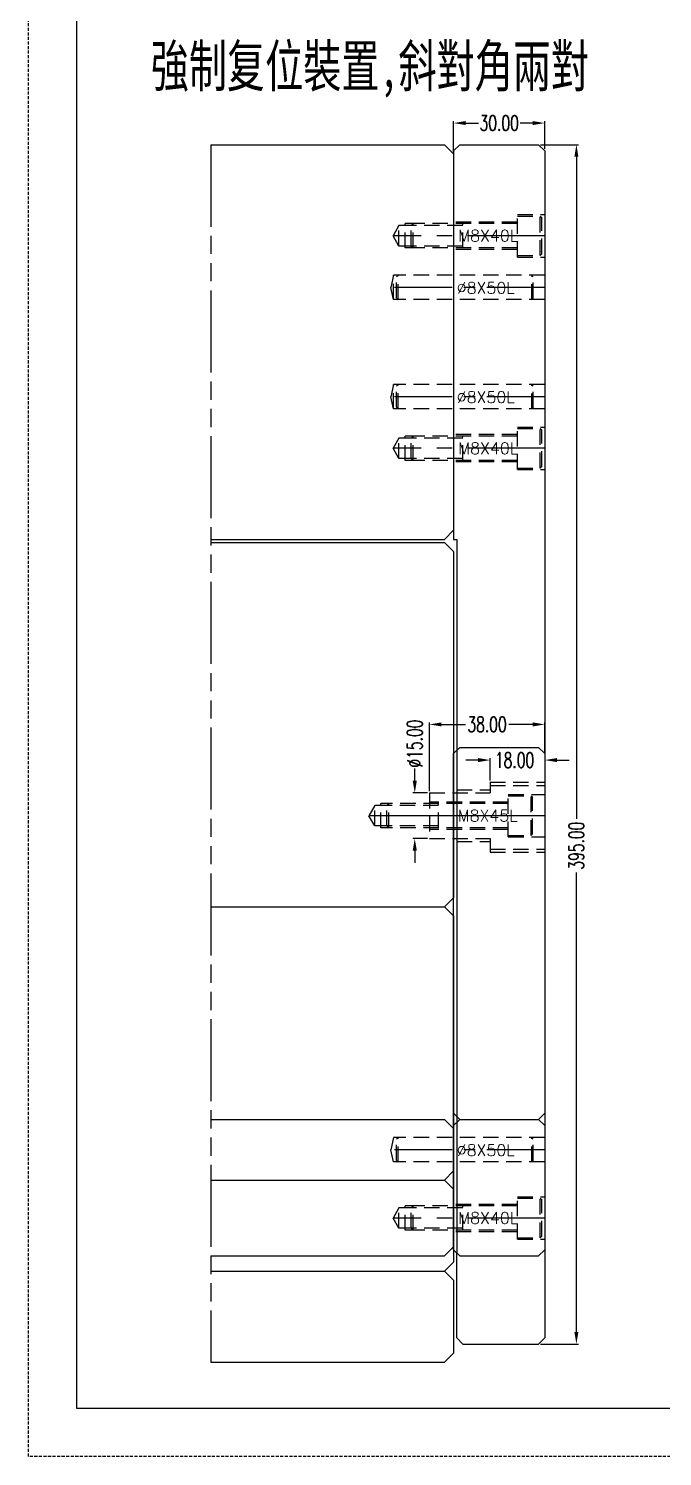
# Model space of a CAD drawing. Header units: inches. Extents: x 143011 to 144494, y -46023 to -44974.
# Drawn here: x 143011 to 143219.7, y -46022.8 to -45552.6 of the extents above; entities that cross this region are included whole.
import ezdxf

# ---------------------------------------------------------------- set-up
doc = ezdxf.new("R2010")
doc.units = ezdxf.units.IN
doc.header["$LTSCALE"] = 2
doc.header["$MEASUREMENT"] = 0
doc.header["$PDMODE"] = 3
doc.header["$PDSIZE"] = 0.3125
for name, pattern in [('CENTER', [50.8, 31.75, -6.35, 6.35, -6.35]), ('DASHED', [0.75, 0.5, -0.25]), ('HIDDEN', [9.525, 6.35, -3.175]), ('PHANTOM', [0.8, 0.45, -0.05, 0.1, -0.05, 0.1, -0.05])]:
    doc.linetypes.add(name, pattern=pattern)
doc.layers.get('0').update_dxf_attribs({"linetype": 'CONTINUOUS'})
doc.layers.get('Defpoints').update_dxf_attribs({"linetype": 'CONTINUOUS'})
for name, color, linetype in [('A', 7, 'CONTINUOUS'), ('PIN', 4, 'CONTINUOUS'), ('SCREW', 52, 'HIDDEN'), ('SLIDE', 6, 'CONTINUOUS'), ('文字', 1, 'CONTINUOUS')]:
    doc.layers.add(name, color=color, linetype=linetype)
doc.layers.add('dim', color=3, linetype='CONTINUOUS', lineweight=15)
doc.styles.get("Standard").update_dxf_attribs({"font": 'txt.shx', "width": 0.67})
doc.styles.add('txt', font='txt.shx', dxfattribs={"width": 0.75, "height": 3.2})
doc.dimstyles.new('2.00', dxfattribs={"dimtxt": 5, "dimasz": 4, "dimexe": 0.666, "dimexo": 0.626, "dimgap": 1, "dimtad": 0, "dimzin": 0, "dimdsep": 46, "dimtxsty": 'Standard', "dimcen": 0.09, "dimclrd": 3, "dimclre": 3, "dimclrt": 7, "dimazin": 0, "dimtfac": 1, "dimtofl": 0, "dimtmove": 0, "dimatfit": 0, "dimfxl": 0, "dimtolj": 1, "dimtzin": 0, "dimarcsym": 0})

# ---------------------------------------------------------------- blocks, each defined once
blk = doc.blocks.new('*D36004')
at = {"layer": 'Defpoints', "color": 0}
for p in [(143178.95, -45590.81), (143191.37, -45590.81), (143178.95, -45985.81)]:
    blk.add_point(p, dxfattribs=at)
at = {"layer": 'dim', "color": 3, "linetype": 'ByBlock', "lineweight": -2}
for p, q in [((143179.58, -45590.81), (143192.04, -45590.81)), ((143191.37, -45594.81), (143191.37, -45812.87)), ((143191.37, -45981.81), (143191.37, -45830.5)), ((143179.58, -45985.81), (143192.04, -45985.81))]:
    blk.add_line(p, q, dxfattribs=at)
at = {"layer": 'dim', "color": 3, "linetype": 'ByBlock'}
for points in [[(143192.04, -45594.81), (143190.71, -45594.81), (143191.37, -45590.81)], [(143190.71, -45981.81), (143192.04, -45981.81), (143191.37, -45985.81)]]:
    blk.add_solid(points, dxfattribs=at)
at = {"layer": 'dim', "color": 7, "linetype": 'ByBlock', "insert": (143191.37, -45821.68), "char_height": 5, "attachment_point": 5, "rotation": 90}
blk.add_mtext('\\A1;395.00', dxfattribs=at)
blk = doc.blocks.new('*D36005')
at = {"layer": 'Defpoints', "color": 0}
for p in [(143142.95, -45804.31), (143138.15, -45819.31), (143142.95, -45819.31)]:
    blk.add_point(p, dxfattribs=at)
at = {"layer": 'dim', "color": 3, "linetype": 'ByBlock', "lineweight": -2}
for p, q in [((143138.15, -45800.31), (143138.15, -45796.31)), ((143142.32, -45804.31), (143137.48, -45804.31)), ((143142.32, -45819.31), (143137.48, -45819.31)), ((143138.15, -45823.31), (143138.15, -45827.31))]:
    blk.add_line(p, q, dxfattribs=at)
at = {"layer": 'dim', "color": 3, "linetype": 'ByBlock'}
for points in [[(143137.48, -45800.31), (143138.82, -45800.31), (143138.15, -45804.31)], [(143138.82, -45823.31), (143137.48, -45823.31), (143138.15, -45819.31)]]:
    blk.add_solid(points, dxfattribs=at)
at = {"layer": 'dim', "color": 7, "linetype": 'ByBlock', "insert": (143138.15, -45788.05), "char_height": 5, "attachment_point": 5, "rotation": 90}
blk.add_mtext('{\\Ftxt.shx;%%C15.00}', dxfattribs=at)
blk = doc.blocks.new('*D36006')
at = {"layer": 'Defpoints', "color": 0}
for p in [(143180.95, -45788.33), (143180.95, -45793.49), (143162.95, -45800.81)]:
    blk.add_point(p, dxfattribs=at)
at = {"layer": 'dim', "color": 3, "linetype": 'ByBlock', "lineweight": -2}
for p, q in [((143180.95, -45788.95), (143180.95, -45794.16)), ((143158.95, -45793.49), (143154.95, -45793.49)), ((143162.95, -45800.19), (143162.95, -45792.82)), ((143184.95, -45793.49), (143188.95, -45793.49))]:
    blk.add_line(p, q, dxfattribs=at)
at = {"layer": 'dim', "color": 3, "linetype": 'ByBlock'}
for points in [[(143158.95, -45794.16), (143158.95, -45792.82), (143162.95, -45793.49)], [(143184.95, -45792.82), (143184.95, -45794.16), (143180.95, -45793.49)]]:
    blk.add_solid(points, dxfattribs=at)
at = {"layer": 'dim', "color": 7, "linetype": 'ByBlock', "insert": (143171.01, -45793.49), "char_height": 5, "attachment_point": 5}
blk.add_mtext('\\A1;18.00', dxfattribs=at)
blk = doc.blocks.new('*D36007')
at = {"layer": 'Defpoints', "color": 0}
for p in [(143180.95, -45781.74), (143180.95, -45791.68), (143142.95, -45804.31)]:
    blk.add_point(p, dxfattribs=at)
at = {"layer": 'dim', "color": 3, "linetype": 'ByBlock', "lineweight": -2}
for p, q in [((143142.95, -45803.69), (143142.95, -45781.08)), ((143146.95, -45781.74), (143154.81, -45781.74)), ((143176.95, -45781.74), (143169.09, -45781.74)), ((143180.95, -45791.05), (143180.95, -45781.08))]:
    blk.add_line(p, q, dxfattribs=at)
at = {"layer": 'dim', "color": 3, "linetype": 'ByBlock'}
for points in [[(143146.95, -45781.08), (143146.95, -45782.41), (143142.95, -45781.74)], [(143176.95, -45782.41), (143176.95, -45781.08), (143180.95, -45781.74)]]:
    blk.add_solid(points, dxfattribs=at)
at = {"layer": 'dim', "color": 7, "linetype": 'ByBlock', "insert": (143161.95, -45781.74), "char_height": 5, "attachment_point": 5}
blk.add_mtext('\\A1;38.00', dxfattribs=at)
blk = doc.blocks.new('*D36008')
at = {"layer": 'Defpoints', "color": 0}
for p in [(143180.95, -45583.69), (143150.95, -45593.81), (143180.95, -45592.81)]:
    blk.add_point(p, dxfattribs=at)
at = {"layer": 'dim', "color": 3, "linetype": 'ByBlock', "lineweight": -2}
for p, q in [((143150.95, -45593.19), (143150.95, -45583.03)), ((143154.95, -45583.69), (143159.09, -45583.69)), ((143176.95, -45583.69), (143172.81, -45583.69)), ((143180.95, -45592.19), (143180.95, -45583.03))]:
    blk.add_line(p, q, dxfattribs=at)
at = {"layer": 'dim', "color": 3, "linetype": 'ByBlock'}
for points in [[(143154.95, -45583.03), (143154.95, -45584.36), (143150.95, -45583.69)], [(143176.95, -45584.36), (143176.95, -45583.03), (143180.95, -45583.69)]]:
    blk.add_solid(points, dxfattribs=at)
at = {"layer": 'dim', "color": 7, "linetype": 'ByBlock', "insert": (143165.95, -45583.69), "char_height": 5, "attachment_point": 5}
blk.add_mtext('\\A1;30.00', dxfattribs=at)

msp = doc.modelspace()

# ---------------------------------------------------------------- linework, layer by layer
at = {"linetype": 'Continuous'}
for p, q in [((143070.95, -45590.812), (143147.95, -45590.812)), ((143150.95, -45593.812), (143147.95, -45590.812)), ((143150.95, -45593.812), (143150.95, -45717.812)), ((143150.95, -45717.812), (143147.95, -45720.812)), ((143070.95, -45720.812), (143147.95, -45720.812)), ((143070.95, -45721.812), (143147.95, -45721.812)), ((143150.95, -45724.812), (143147.95, -45721.812)), ((143150.95, -45724.812), (143150.95, -45838.812)), ((143150.95, -45838.812), (143147.95, -45841.812)), ((143070.95, -45841.812), (143147.95, -45841.812)), ((143150.95, -45844.812), (143147.95, -45841.812)), ((143150.95, -45844.812), (143150.95, -45958.812)), ((143070.95, -45911.812), (143147.95, -45911.812)), ((143147.95, -45911.812), (143150.95, -45914.812)), ((143150.95, -45914.812), (143150.95, -45928.812)), ((143150.95, -45928.812), (143147.95, -45931.812)), ((143070.95, -45931.812), (143147.95, -45931.812)), ((143147.95, -45931.812), (143150.95, -45934.812)), ((143150.95, -45934.812), (143150.95, -45953.812)), ((143150.95, -45953.812), (143147.95, -45956.812)), ((143070.95, -45956.812), (143147.95, -45956.812)), ((143150.95, -45958.812), (143147.95, -45961.812)), ((143070.95, -45961.812), (143147.95, -45961.812)), ((143150.95, -45964.812), (143147.95, -45961.812)), ((143150.95, -45964.812), (143150.95, -45988.812)), ((143070.95, -45991.812), (143147.95, -45991.812)), ((143150.95, -45988.812), (143147.95, -45991.812))]:
    msp.add_line(p, q, dxfattribs=at)
at = {"color": 122, "linetype": 'PHANTOM', "ltscale": 30}
msp.add_line((143070.95, -45590.812), (143070.95, -45991.812), dxfattribs=at)
at = {"color": 30, "linetype": 'HIDDEN', "ltscale": 0.4}
for p, q in [((143151.95, -45803.312), (143162.95, -45803.312)), ((143162.95, -45800.812), (143180.95, -45800.812)), ((143162.95, -45800.812), (143162.95, -45804.312)), ((143162.95, -45801.812), (143180.95, -45801.812)), ((143142.95, -45804.312), (143162.95, -45804.312)), ((143142.95, -45804.312), (143142.95, -45819.312)), ((143142.95, -45819.312), (143162.95, -45819.312)), ((143151.95, -45820.312), (143162.95, -45820.312)), ((143162.95, -45819.312), (143162.95, -45823.812)), ((143162.95, -45822.812), (143180.95, -45822.812)), ((143162.95, -45823.812), (143180.95, -45823.812))]:
    msp.add_line(p, q, dxfattribs=at)
at = {"layer": 'A', "linetype": 'DASHED'}
for p, q in [((143010.961, -46022.831), (143010.961, -44973.601)), ((144494.356, -46022.831), (143010.961, -46022.831))]:
    msp.add_line(p, q, dxfattribs=at)
at = {"layer": 'A'}
for p, q in [((143026.806, -46006.987), (143026.806, -44989.446)), ((144478.511, -46006.987), (143026.806, -46006.987))]:
    msp.add_line(p, q, dxfattribs=at)
at = {"layer": 'PIN', "linetype": 'HIDDEN', "ltscale": 0.4}
for p, q in [((143131.108, -45633.812), (143130.268, -45637.812)), ((143180.95, -45633.812), (143131.108, -45633.812)), ((143131.108, -45641.75), (143131.108, -45633.812)), ((143132.647, -45633.812), (143131.108, -45633.812)), ((143132.147, -45634.312), (143132.647, -45633.812)), ((143132.147, -45641.281), (143132.147, -45634.343)), ((143132.647, -45641.781), (143132.647, -45633.843)), ((143177.15, -45634.312), (143176.65, -45633.812)), ((143176.65, -45641.812), (143176.65, -45633.843)), ((143177.15, -45641.312), (143177.15, -45634.312)), ((143131.108, -45641.812), (143130.268, -45637.812)), ((143180.95, -45641.812), (143131.108, -45641.812)), ((143132.647, -45641.812), (143131.108, -45641.812)), ((143132.147, -45641.312), (143132.647, -45641.812)), ((143177.15, -45641.312), (143176.65, -45641.812)), ((143131.108, -45669.812), (143130.268, -45673.812)), ((143180.95, -45669.812), (143131.108, -45669.812)), ((143131.108, -45677.75), (143131.108, -45669.812)), ((143132.647, -45669.812), (143131.108, -45669.812)), ((143132.147, -45670.312), (143132.647, -45669.812)), ((143132.147, -45677.281), (143132.147, -45670.343)), ((143132.647, -45677.781), (143132.647, -45669.843)), ((143177.15, -45670.312), (143176.65, -45669.812)), ((143176.65, -45677.812), (143176.65, -45669.843)), ((143177.15, -45677.312), (143177.15, -45670.312)), ((143131.108, -45677.812), (143130.268, -45673.812)), ((143180.95, -45677.812), (143131.108, -45677.812)), ((143132.647, -45677.812), (143131.108, -45677.812)), ((143132.147, -45677.312), (143132.647, -45677.812)), ((143177.15, -45677.312), (143176.65, -45677.812)), ((143131.108, -45917.812), (143130.268, -45921.812)), ((143180.95, -45917.812), (143131.108, -45917.812)), ((143132.647, -45917.812), (143131.108, -45917.812)), ((143132.147, -45918.312), (143132.647, -45917.812)), ((143132.147, -45925.312), (143132.147, -45918.312)), ((143132.647, -45925.812), (143132.647, -45917.812)), ((143177.15, -45918.312), (143176.65, -45917.812)), ((143176.65, -45925.812), (143176.65, -45917.843)), ((143177.15, -45925.312), (143177.15, -45918.312)), ((143131.108, -45925.812), (143130.268, -45921.812)), ((143180.95, -45925.812), (143131.108, -45925.812)), ((143132.647, -45925.812), (143131.108, -45925.812)), ((143132.147, -45925.312), (143132.647, -45925.812)), ((143177.15, -45925.312), (143176.65, -45925.812))]:
    msp.add_line(p, q, dxfattribs=at)
at = {"layer": 'PIN', "linetype": 'CENTER', "ltscale": 0.3}
for p, q in [((143180.95, -45637.812), (143130.268, -45637.812)), ((143180.95, -45673.812), (143130.268, -45673.812)), ((143180.95, -45921.812), (143130.268, -45921.812))]:
    msp.add_line(p, q, dxfattribs=at)
at = {"layer": 'SCREW', "linetype": 'HIDDEN', "ltscale": 0.4}
for p, q in [((143171.95, -45627.812), (143171.95, -45613.812)), ((143171.95, -45613.812), (143180.95, -45613.812)), ((143171.95, -45614.312), (143179.45, -45614.312)), ((143179.45, -45627.312), (143179.45, -45614.312)), ((143179.45, -45614.312), (143179.95, -45614.812)), ((143179.95, -45626.812), (143179.95, -45614.812)), ((143132.95, -45617.437), (143131.001, -45620.812)), ((143136.95, -45617.437), (143132.95, -45617.437)), ((143132.95, -45624.187), (143132.95, -45617.437)), ((143171.95, -45616.812), (143134.95, -45616.812)), ((143137.575, -45616.812), (143134.95, -45616.812)), ((143134.95, -45624.812), (143134.95, -45616.812)), ((143136.95, -45617.437), (143137.575, -45616.812)), ((143136.95, -45624.187), (143136.95, -45617.437)), ((143153.95, -45617.437), (143136.95, -45617.437)), ((143137.575, -45624.812), (143137.575, -45616.812)), ((143171.95, -45616.312), (143150.95, -45616.312)), ((143153.95, -45624.812), (143153.95, -45616.812)), ((143132.95, -45624.187), (143131.001, -45620.812)), ((143136.95, -45624.187), (143132.95, -45624.187)), ((143171.95, -45624.812), (143134.95, -45624.812)), ((143137.575, -45624.812), (143134.95, -45624.812)), ((143136.95, -45624.187), (143137.575, -45624.812)), ((143153.95, -45624.187), (143136.95, -45624.187)), ((143171.95, -45625.312), (143150.95, -45625.312)), ((143171.95, -45627.312), (143179.45, -45627.312)), ((143171.95, -45627.812), (143180.95, -45627.812)), ((143179.45, -45627.312), (143179.95, -45626.812)), ((143171.95, -45697.812), (143171.95, -45683.812)), ((143171.95, -45683.812), (143180.95, -45683.812)), ((143171.95, -45684.312), (143179.45, -45684.312)), ((143179.45, -45697.312), (143179.45, -45684.312)), ((143179.45, -45684.312), (143179.95, -45684.812)), ((143179.95, -45696.812), (143179.95, -45684.812)), ((143132.95, -45687.437), (143131.001, -45690.812)), ((143132.95, -45694.187), (143131.001, -45690.812)), ((143136.95, -45687.437), (143132.95, -45687.437)), ((143132.95, -45694.187), (143132.95, -45687.437)), ((143171.95, -45686.812), (143134.95, -45686.812)), ((143137.575, -45686.812), (143134.95, -45686.812)), ((143134.95, -45694.812), (143134.95, -45686.812)), ((143136.95, -45687.437), (143137.575, -45686.812)), ((143136.95, -45694.187), (143136.95, -45687.437)), ((143153.95, -45687.437), (143136.95, -45687.437)), ((143137.575, -45694.812), (143137.575, -45686.812)), ((143171.95, -45686.312), (143150.95, -45686.312)), ((143153.95, -45694.812), (143153.95, -45686.812)), ((143136.95, -45694.187), (143132.95, -45694.187)), ((143171.95, -45694.812), (143134.95, -45694.812)), ((143137.575, -45694.812), (143134.95, -45694.812)), ((143136.95, -45694.187), (143137.575, -45694.812)), ((143153.95, -45694.187), (143136.95, -45694.187)), ((143171.95, -45695.312), (143150.95, -45695.312)), ((143171.95, -45697.312), (143179.45, -45697.312)), ((143171.95, -45697.812), (143180.95, -45697.812)), ((143179.45, -45697.312), (143179.95, -45696.812)), ((143124.95, -45808.437), (143123.001, -45811.812)), ((143128.95, -45808.437), (143124.95, -45808.437)), ((143124.95, -45815.187), (143124.95, -45808.437)), ((143168.95, -45807.812), (143126.95, -45807.812)), ((143129.575, -45807.812), (143126.95, -45807.812)), ((143126.95, -45815.812), (143126.95, -45807.812)), ((143128.95, -45808.437), (143129.575, -45807.812)), ((143145.95, -45808.437), (143128.95, -45808.437)), ((143128.95, -45815.187), (143128.95, -45808.437)), ((143129.575, -45815.812), (143129.575, -45807.812)), ((143168.95, -45807.312), (143142.95, -45807.312)), ((143145.95, -45815.812), (143145.95, -45807.812)), ((143168.95, -45804.812), (143180.95, -45804.812)), ((143168.95, -45818.812), (143168.95, -45804.812)), ((143168.95, -45805.312), (143176.45, -45805.312)), ((143176.45, -45805.312), (143176.95, -45805.812)), ((143176.45, -45818.312), (143176.45, -45805.312)), ((143176.95, -45817.812), (143176.95, -45805.812)), ((143124.95, -45815.187), (143123.001, -45811.812)), ((143128.95, -45815.187), (143124.95, -45815.187)), ((143168.95, -45815.812), (143126.95, -45815.812)), ((143129.575, -45815.812), (143126.95, -45815.812)), ((143128.95, -45815.187), (143129.575, -45815.812)), ((143145.95, -45815.187), (143128.95, -45815.187)), ((143168.95, -45816.312), (143142.95, -45816.312)), ((143176.45, -45818.312), (143176.95, -45817.812)), ((143168.95, -45818.312), (143176.45, -45818.312)), ((143168.95, -45818.812), (143180.95, -45818.812)), ((143171.95, -45939.812), (143150.95, -45939.812)), ((143171.95, -45951.312), (143171.95, -45937.312)), ((143171.95, -45937.312), (143180.95, -45937.312)), ((143171.95, -45937.812), (143179.45, -45937.812)), ((143179.45, -45950.812), (143179.45, -45937.812)), ((143179.45, -45937.812), (143179.95, -45938.312)), ((143179.95, -45950.312), (143179.95, -45938.312)), ((143132.95, -45940.937), (143131.001, -45944.312)), ((143132.95, -45947.687), (143131.001, -45944.312)), ((143136.95, -45940.937), (143132.95, -45940.937)), ((143132.95, -45947.687), (143132.95, -45940.937)), ((143171.95, -45940.312), (143134.95, -45940.312)), ((143137.575, -45940.312), (143134.95, -45940.312)), ((143134.95, -45948.312), (143134.95, -45940.312)), ((143136.95, -45940.937), (143137.575, -45940.312)), ((143136.95, -45947.687), (143136.95, -45940.937)), ((143153.95, -45940.937), (143136.95, -45940.937)), ((143137.575, -45948.312), (143137.575, -45940.312)), ((143153.95, -45948.312), (143153.95, -45940.312)), ((143136.95, -45947.687), (143132.95, -45947.687)), ((143171.95, -45948.312), (143134.95, -45948.312)), ((143137.575, -45948.312), (143134.95, -45948.312)), ((143136.95, -45947.687), (143137.575, -45948.312)), ((143153.95, -45947.687), (143136.95, -45947.687)), ((143171.95, -45948.812), (143150.95, -45948.812)), ((143171.95, -45950.812), (143179.45, -45950.812)), ((143171.95, -45951.312), (143180.95, -45951.312)), ((143179.45, -45950.812), (143179.95, -45950.312))]:
    msp.add_line(p, q, dxfattribs=at)
at = {"layer": 'SCREW', "linetype": 'CENTER', "ltscale": 0.4}
for p, q in [((143180.95, -45620.812), (143131.001, -45620.812)), ((143180.95, -45690.812), (143131.001, -45690.812)), ((143180.95, -45944.312), (143131.001, -45944.312))]:
    msp.add_line(p, q, dxfattribs=at)
at = {"layer": 'SCREW', "linetype": 'CENTER', "ltscale": 10}
msp.add_line((143180.95, -45811.812), (143123.001, -45811.812), dxfattribs=at)
at = {"layer": 'SLIDE', "color": 60}
for p, q in [((143150.95, -45592.812), (143152.95, -45590.812)), ((143152.95, -45590.812), (143178.95, -45590.812)), ((143178.95, -45590.812), (143180.95, -45592.812)), ((143150.95, -45592.812), (143150.95, -45720.812)), ((143180.95, -45592.812), (143180.95, -45983.812)), ((143150.95, -45720.812), (143151.95, -45720.812)), ((143151.95, -45720.812), (143151.95, -45790.35)), ((143150.95, -45791.35), (143152.95, -45789.35)), ((143152.95, -45789.35), (143178.95, -45789.35)), ((143178.95, -45789.35), (143180.95, -45791.35)), ((143150.95, -45954.812), (143150.95, -45791.35)), ((143151.95, -45790.35), (143151.95, -45955.812)), ((143150.95, -45909.812), (143152.95, -45911.812)), ((143150.95, -45913.812), (143152.95, -45911.812)), ((143152.95, -45911.812), (143178.95, -45911.812)), ((143178.95, -45911.812), (143180.95, -45909.812)), ((143178.95, -45911.812), (143180.95, -45913.812)), ((143152.95, -45956.812), (143150.95, -45954.812)), ((143151.95, -45983.812), (143151.95, -45955.812)), ((143152.95, -45956.812), (143178.95, -45956.812)), ((143180.95, -45954.812), (143178.95, -45956.812)), ((143153.95, -45985.812), (143151.95, -45983.812)), ((143153.95, -45985.812), (143178.95, -45985.812)), ((143178.95, -45985.812), (143180.95, -45983.812))]:
    msp.add_line(p, q, dxfattribs=at)

# ---------------------------------------------------------------- texts
at = {"layer": '文字', "linetype": 'Continuous', "style": 'txt'}
for s, p in [('M8X40L', (143152.488, -45622.685)), ('%%C8X50L', (143151.99, -45639.877)), ('%%C8X50L', (143151.99, -45675.877)), ('M8X40L', (143152.488, -45692.685)), ('M8X45L', (143152.304, -45813.685)), ('%%C8X50L', (143151.99, -45923.877)), ('M8X40L', (143152.488, -45946.185))]:
    msp.add_text(s, height=3.8016, dxfattribs=at).set_placement(p)
at = {"layer": '文字', "insert": (143195.548, -45558.016), "char_height": 13.73533, "width": 411.39504, "attachment_point": 3}
msp.add_mtext('{\\f標楷體|b0|i0|c136|p65;強制复位裝置,斜對角兩對}', dxfattribs=at)

# ---------------------------------------------------------------- dimensions: what is measured, and where the dimension line sits
at = {"layer": 'dim', "linetype": 'ByBlock'}
for base, p1, p2, picture, middle in [((143180.95, -45583.695), (143150.95, -45593.812), (143180.95, -45592.812), '*D36008', (143165.95, -45583.695)), ((143180.95, -45781.745), (143142.95, -45804.312), (143180.95, -45791.675), '*D36007', (143161.95, -45781.745)), ((143180.95, -45793.489), (143162.95, -45800.812), (143180.95, -45788.328), '*D36006', (143171.012, -45793.489))]:
    dim = msp.add_linear_dim(base=base, p1=p1, p2=p2, dimstyle='2.00', dxfattribs=at)
    dim.commit()
    dim.dimension.update_dxf_attribs({"geometry": picture, "text_midpoint": middle, "dimtype": 160})
dim = msp.add_linear_dim(base=(143191.373, -45590.812), p1=(143178.95, -45985.812), p2=(143178.95, -45590.812), angle=90, dimstyle='2.00', dxfattribs=at)
dim.commit()
dim.dimension.update_dxf_attribs({"geometry": '*D36004', "text_midpoint": (143191.373, -45821.683), "dimtype": 160})
dim = msp.add_linear_dim(base=(143138.149, -45819.312), p1=(143142.95, -45804.312), p2=(143142.95, -45819.312), angle=90, text='{\\Ftxt.shx;%%C<>}', dimstyle='2.00', dxfattribs=at)
dim.commit()
dim.dimension.update_dxf_attribs({"geometry": '*D36005', "text_midpoint": (143138.149, -45788.054), "dimtype": 160})

doc.saveas('drawing.dxf')
